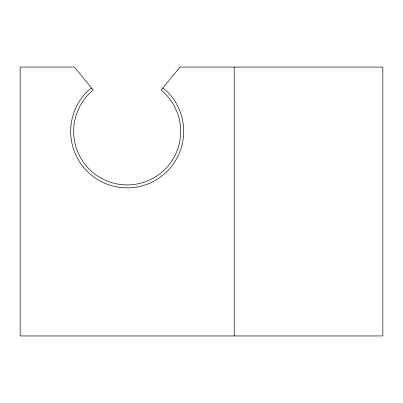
<?xml version="1.0" encoding="UTF-8"?>
<svg xmlns="http://www.w3.org/2000/svg" width="403" height="403" viewBox="0 0 403 403"><rect width="100%" height="100%" fill="white"/><g stroke="black" fill="none" stroke-linecap="round" stroke-linejoin="round"><path stroke-width="0.6" d="M91.627 88.091L87.234 91.461A56.485 56.485 0 0 0 87.234 171.346A56.485 56.485 0 0 0 167.119 171.346A56.485 56.485 0 0 0 167.119 91.461L162.721 88.091M234.203 67.059L234.203 335.941M179.985 67.059L161.124 90.04A53.513 53.513 0 0 1 166.232 167.986A53.513 53.513 0 0 1 88.121 167.986A53.513 53.513 0 0 1 93.229 90.04L74.369 67.059L20.15 67.059L20.15 335.941L382.85 335.941L382.85 67.059L179.985 67.059"/></g></svg>
